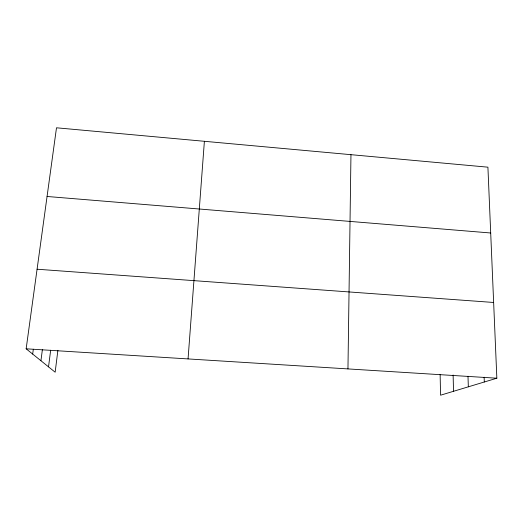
<?xml version="1.0" encoding="UTF-8"?>
<svg xmlns="http://www.w3.org/2000/svg" width="523" height="523" viewBox="0 0 523 523"><rect width="100%" height="100%" fill="white"/><g stroke="black" fill="none" stroke-linecap="round" stroke-linejoin="round"><path stroke-width="0.78" d="M347.958 368.911L350.966 154.677M188.058 358.922L204.388 141.295M57.89 350.325L55.157 372.206L26.15 348.808L56.497 127.795L487.913 167.177L496.85 378.214L440.562 395.205L440.131 374.494M48.528 366.858L50.659 350.214M40.931 360.733L42.402 349.541M32.674 354.071L33.328 349.22M26.15 348.808L496.85 378.214M37.081 269.221L493.647 302.471M47.063 196.478L490.705 232.99M484.121 377.181L484.298 381.999M467.993 376.207L468.327 386.824M453.114 375.004L453.533 391.289"/></g></svg>
